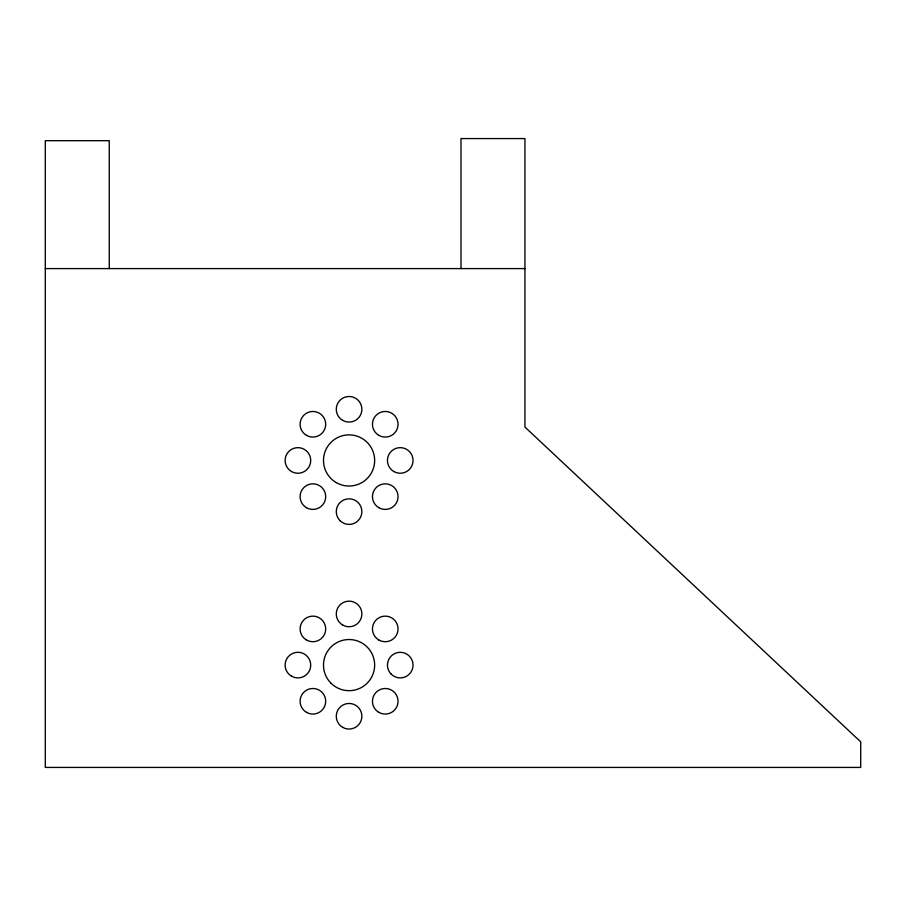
<?xml version="1.0" encoding="UTF-8"?>
<svg xmlns="http://www.w3.org/2000/svg" width="906" height="906" viewBox="0 0 906 906"><rect width="100%" height="100%" fill="white"/><g stroke="black" fill="none" stroke-linecap="round" stroke-linejoin="round"><path stroke-width="1.36" d="M45.3 268.595L524.948 268.595M460.995 268.595L460.995 138.573L524.948 138.573L524.948 427.077L860.7 741.844L860.7 767.427L45.3 767.427L45.3 140.69L109.252 140.69L109.252 268.595M330.984 683.192A25.583 25.583 0 0 0 373.782 671.72A25.583 25.583 0 0 0 342.457 640.395A25.583 25.583 0 0 0 330.984 683.192M342.683 727.337A12.786 12.786 0 0 0 361.868 716.261A12.786 12.786 0 0 0 342.683 705.185A12.786 12.786 0 0 0 342.683 727.337M306.5 507.7A12.786 12.786 0 0 0 325.684 496.624A12.786 12.786 0 0 0 306.5 485.548A12.786 12.786 0 0 0 306.5 507.7M378.855 435.356A12.786 12.786 0 0 0 398.04 424.268A12.786 12.786 0 0 0 378.855 413.193A12.786 12.786 0 0 0 378.855 435.356M306.5 639.998A12.786 12.786 0 0 0 325.684 628.923A12.786 12.786 0 0 0 306.5 617.847A12.786 12.786 0 0 0 306.5 639.998M340.033 520.656A12.786 12.786 0 0 0 361.426 514.925A12.786 12.786 0 0 0 345.764 499.263A12.786 12.786 0 0 0 340.033 520.656M391.199 674.143A12.786 12.786 0 0 0 412.592 668.413A12.786 12.786 0 0 0 396.93 652.75A12.786 12.786 0 0 0 391.199 674.143M336.285 482.604A25.583 25.583 0 0 0 374.654 460.452A25.583 25.583 0 0 0 336.285 438.3A25.583 25.583 0 0 0 336.285 482.604M306.5 435.356A12.786 12.786 0 0 0 325.684 424.268A12.786 12.786 0 0 0 306.5 413.193A12.786 12.786 0 0 0 306.5 435.356M342.683 420.361A12.786 12.786 0 0 0 361.868 409.286A12.786 12.786 0 0 0 342.683 398.21A12.786 12.786 0 0 0 342.683 420.361M378.855 507.7A12.786 12.786 0 0 0 398.04 496.624A12.786 12.786 0 0 0 378.855 485.548A12.786 12.786 0 0 0 378.855 507.7M393.838 471.528A12.786 12.786 0 0 0 413.034 460.452A12.786 12.786 0 0 0 393.838 449.376A12.786 12.786 0 0 0 393.838 471.528M306.5 712.354A12.786 12.786 0 0 0 325.684 701.278A12.786 12.786 0 0 0 306.5 690.202A12.786 12.786 0 0 0 306.5 712.354M378.855 712.354A12.786 12.786 0 0 0 398.04 701.278A12.786 12.786 0 0 0 378.855 690.202A12.786 12.786 0 0 0 378.855 712.354M291.517 471.528A12.786 12.786 0 0 0 310.701 460.452A12.786 12.786 0 0 0 291.517 449.376A12.786 12.786 0 0 0 291.517 471.528M378.855 639.998A12.786 12.786 0 0 0 398.04 628.923A12.786 12.786 0 0 0 378.855 617.847A12.786 12.786 0 0 0 378.855 639.998M291.517 676.182A12.786 12.786 0 0 0 310.701 665.095A12.786 12.786 0 0 0 291.517 654.019A12.786 12.786 0 0 0 291.517 676.182M342.683 625.015A12.786 12.786 0 0 0 361.868 613.94A12.786 12.786 0 0 0 342.683 602.864A12.786 12.786 0 0 0 342.683 625.015"/></g></svg>
